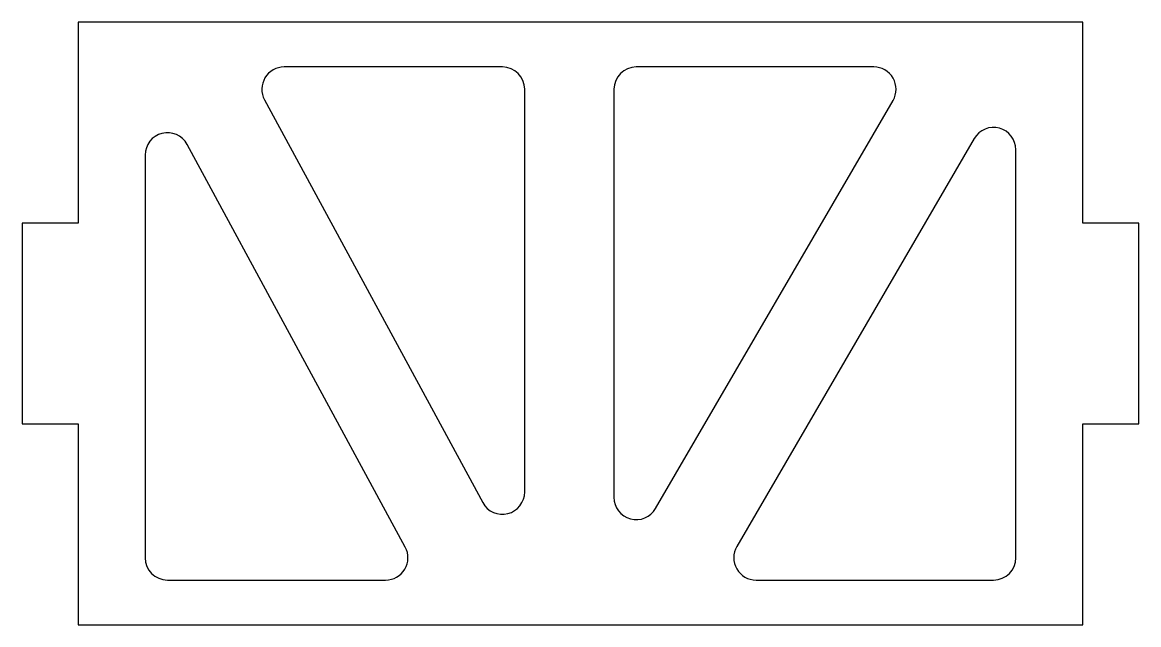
# Model space of a CAD drawing. Header units: inches. Extents: x -1.25 to 1.25, y -1.73 to -0.38.
import ezdxf

# ---------------------------------------------------------------- set-up
doc = ezdxf.new("R2010")
doc.units = ezdxf.units.IN
doc.header["$MEASUREMENT"] = 0

msp = doc.modelspace()

# ---------------------------------------------------------------- linework, layer by layer
at = {"color": 7, "linetype": 'Continuous', "lineweight": 25}
for p, q in [((-1.125, -0.3836), (-1.125, -0.8336)), ((1.125, -0.3836), (-1.125, -0.3836)), ((1.125, -0.8336), (1.125, -0.3836)), ((-0.175, -0.4836), (-0.6636, -0.4836)), ((0.6567, -0.4836), (0.125, -0.4836)), ((-0.125, -1.4362), (-0.125, -0.5336)), ((0.075, -0.5336), (0.075, -1.4481)), ((-0.7076, -0.5574), (-0.219, -1.46)), ((0.1682, -1.4733), (0.7, -0.5587)), ((0.8818, -0.6439), (0.35, -1.5585)), ((-0.3924, -1.5598), (-0.881, -0.6572)), ((0.975, -1.5836), (0.975, -0.6691)), ((-0.975, -0.681), (-0.975, -1.5836)), ((-1.125, -0.8336), (-1.25, -0.8336)), ((-1.25, -0.8336), (-1.25, -1.2836)), ((1.25, -0.8336), (1.125, -0.8336)), ((1.25, -1.2836), (1.25, -0.8336)), ((-1.25, -1.2836), (-1.125, -1.2836)), ((-1.125, -1.2836), (-1.125, -1.7336)), ((1.125, -1.2836), (1.25, -1.2836)), ((1.125, -1.7336), (1.125, -1.2836)), ((-0.925, -1.6336), (-0.4364, -1.6336)), ((0.3933, -1.6336), (0.925, -1.6336)), ((-1.125, -1.7336), (1.125, -1.7336))]:
    msp.add_line(p, q, dxfattribs=at)
for centre, start, end in [((-0.6636, -0.5336), 90, 208.4297), ((-0.175, -0.5336), 0, 90), ((0.125, -0.5336), 90, 180), ((0.6567, -0.5336), 329.8248, 90), ((0.925, -0.6691), 360, 149.8248), ((-0.925, -0.681), 28.4297, 180), ((-0.175, -1.4362), 208.4297, 0), ((0.125, -1.4481), 180, 329.8248), ((-0.4364, -1.5836), 270, 28.4297), ((0.3933, -1.5836), 149.8248, 270), ((-0.925, -1.5836), 180, 270), ((0.925, -1.5836), 270, 0)]:
    msp.add_arc(centre, 0.05, start, end, dxfattribs=at)

doc.saveas('drawing.dxf')
